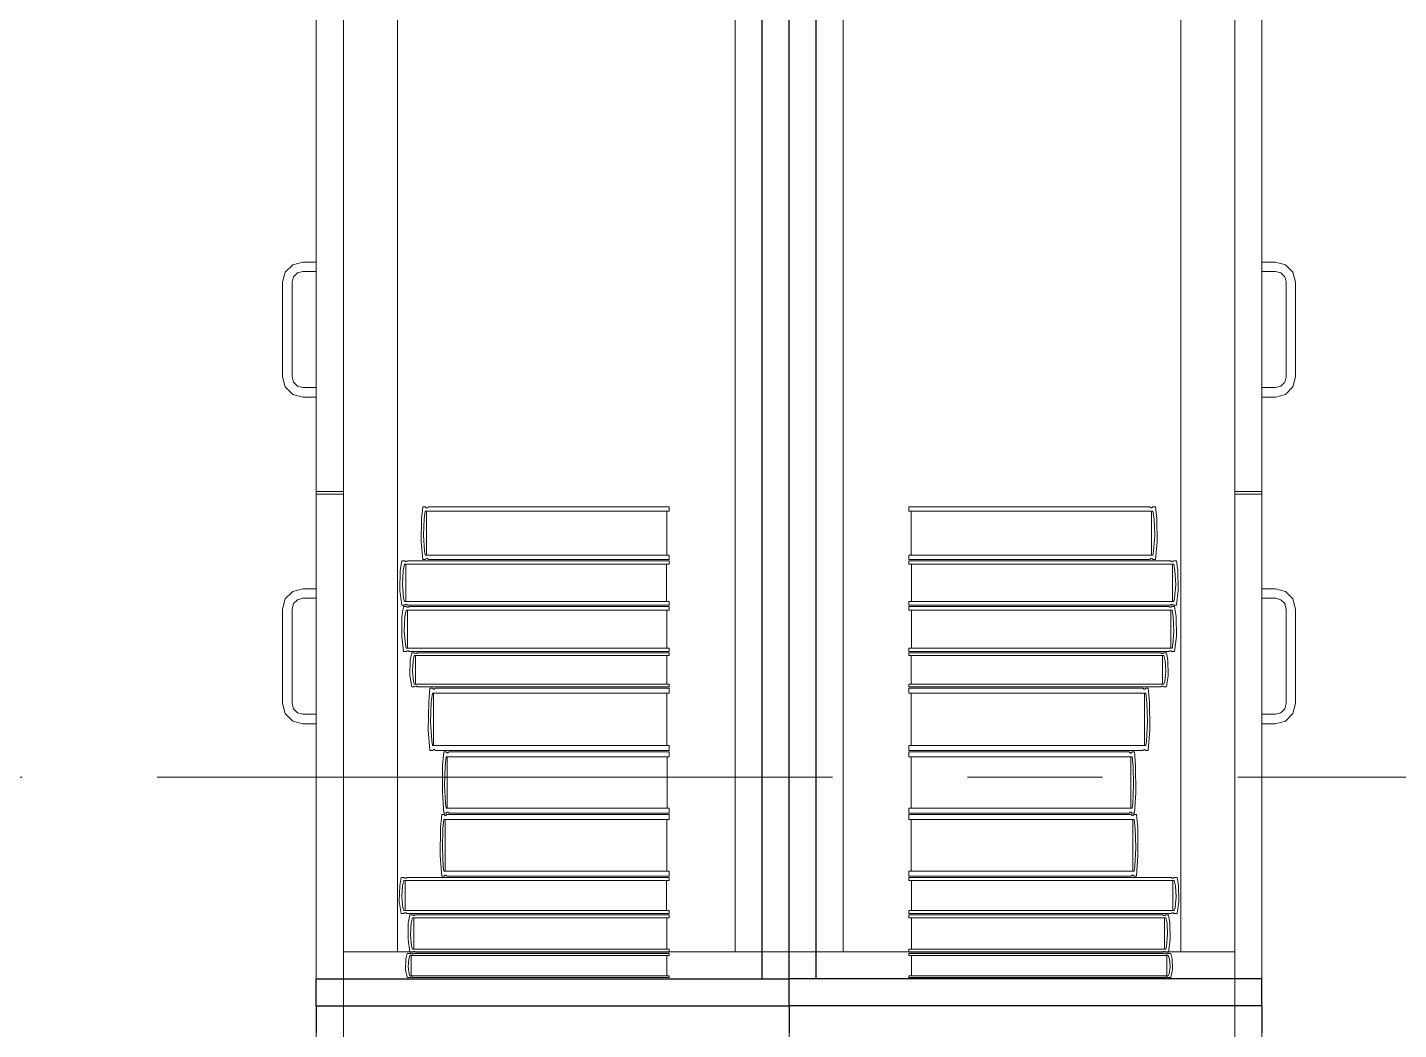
# Model space of a CAD drawing. Header units: inches. Extents: x -38 to 5698, y -33 to 92.
# Drawn here: x 299.142 to 300.158, y 9.815 to 10.557 of the extents above; entities that cross this region are included whole.
import ezdxf

# ---------------------------------------------------------------- set-up
doc = ezdxf.new("R2010")
doc.units = ezdxf.units.IN
doc.header["$MEASUREMENT"] = 0
doc.set_wipeout_variables(frame=1)
doc.linetypes.add('Punto & Raya', pattern=[0.65, 0.5, -0.075, 0, -0.075])
doc.linetypes.add('Wipeout_Contour', pattern=[1, 0, -1])
doc.layers.add('Interior - Mobiliario', color=7, linetype='Continuous')
doc.layers.add('Marcador - Secciones', color=251, linetype='Continuous')

msp = doc.modelspace()

# ---------------------------------------------------------------- linework, layer by layer
at = {"layer": 'Interior - Mobiliario', "color": 175, "linetype": 'Continuous', "lineweight": 13}
for p, q in [((299.3763, 11.3123), (299.3763, 9.8523)), ((299.6863, 9.8523), (299.6863, 11.3123)), ((299.7263, 9.8523), (299.7263, 11.3123)), ((300.0363, 11.3123), (300.0363, 9.8523)), ((299.3763, 11.2923), (299.3763, 9.8723)), ((299.4163, 9.8723), (299.4163, 11.2923)), ((299.6663, 11.2923), (299.6663, 9.8723)), ((299.7463, 11.2923), (299.7463, 9.8723)), ((299.9963, 9.8723), (299.9963, 11.2923)), ((300.0363, 11.2923), (300.0363, 9.8723)), ((299.3563, 10.5723), (299.3563, 10.2133)), ((299.3763, 10.5723), (299.3763, 10.2133)), ((300.0363, 10.5723), (300.0363, 10.2133)), ((300.0563, 10.5723), (300.0563, 10.2133)), ((299.3313, 10.3683), (299.3333, 10.3758)), ((299.3333, 10.3758), (299.3388, 10.3813)), ((299.3388, 10.3813), (299.3463, 10.3833)), ((299.3423, 10.3752), (299.3394, 10.3723)), ((299.3463, 10.3763), (299.3423, 10.3752)), ((299.3463, 10.3833), (299.3563, 10.3833)), ((299.3563, 10.3763), (299.3463, 10.3763)), ((299.3563, 10.3833), (299.3563, 10.3763)), ((300.0663, 10.3833), (300.0563, 10.3833)), ((300.0563, 10.3833), (300.0563, 10.3763)), ((300.0563, 10.3763), (300.0663, 10.3763)), ((300.0738, 10.3813), (300.0663, 10.3833)), ((300.0663, 10.3763), (300.0703, 10.3752)), ((300.0703, 10.3752), (300.0732, 10.3723)), ((300.0793, 10.3758), (300.0738, 10.3813)), ((300.0813, 10.3683), (300.0793, 10.3758)), ((299.3313, 10.2983), (299.3313, 10.3683)), ((299.3394, 10.3723), (299.3383, 10.3683)), ((299.3383, 10.3683), (299.3383, 10.2983)), ((300.0732, 10.3723), (300.0743, 10.3683)), ((300.0743, 10.3683), (300.0743, 10.2983)), ((300.0813, 10.2983), (300.0813, 10.3683)), ((299.3333, 10.2908), (299.3313, 10.2983)), ((299.3383, 10.2983), (299.3394, 10.2943)), ((299.3394, 10.2943), (299.3423, 10.2913)), ((300.0732, 10.2943), (300.0703, 10.2913)), ((300.0743, 10.2983), (300.0732, 10.2943)), ((300.0793, 10.2908), (300.0813, 10.2983)), ((299.3388, 10.2853), (299.3333, 10.2908)), ((299.3463, 10.2833), (299.3388, 10.2853)), ((299.3423, 10.2913), (299.3463, 10.2903)), ((299.3463, 10.2903), (299.3563, 10.2903)), ((299.3563, 10.2833), (299.3463, 10.2833)), ((299.3563, 10.2903), (299.3563, 10.2833)), ((300.0663, 10.2903), (300.0563, 10.2903)), ((300.0563, 10.2903), (300.0563, 10.2833)), ((300.0563, 10.2833), (300.0663, 10.2833)), ((300.0703, 10.2913), (300.0663, 10.2903)), ((300.0663, 10.2833), (300.0738, 10.2853)), ((300.0738, 10.2853), (300.0793, 10.2908)), ((299.3563, 10.2133), (299.3763, 10.2133)), ((300.0563, 10.2133), (300.0363, 10.2133)), ((299.3563, 10.2113), (299.3763, 10.2113)), ((299.4351, 10.2019), (299.4341, 10.1934)), ((299.4371, 10.2019), (299.4351, 10.2019)), ((299.4372, 10.2017), (299.4371, 10.2019)), ((299.4391, 10.2019), (299.439, 10.2017)), ((299.6176, 10.2019), (299.4391, 10.2019)), ((299.6176, 10.1988), (299.6176, 10.2019)), ((299.7949, 10.1988), (299.7949, 10.2019)), ((299.7949, 10.2019), (299.9735, 10.2019)), ((299.9735, 10.2019), (299.9736, 10.2017)), ((299.9754, 10.2017), (299.9755, 10.2019)), ((299.9755, 10.2019), (299.9775, 10.2019)), ((299.9775, 10.2019), (299.9785, 10.1934)), ((300.0563, 10.2113), (300.0363, 10.2113)), ((299.4341, 10.1934), (299.4339, 10.176)), ((299.4356, 10.181), (299.4361, 10.193)), ((299.4361, 10.193), (299.4369, 10.1988)), ((299.4369, 10.1988), (299.6176, 10.1988)), ((299.4374, 10.2015), (299.4372, 10.2017)), ((299.4377, 10.2013), (299.4374, 10.2015)), ((299.4379, 10.2013), (299.4377, 10.2013)), ((299.4378, 10.1988), (299.4378, 10.1661)), ((299.4382, 10.2012), (299.4379, 10.2013)), ((299.4385, 10.2013), (299.4382, 10.2012)), ((299.4387, 10.2015), (299.4385, 10.2013)), ((299.439, 10.2017), (299.4387, 10.2015)), ((299.6158, 10.1661), (299.6158, 10.1988)), ((299.9756, 10.1988), (299.7949, 10.1988)), ((299.7968, 10.1661), (299.7968, 10.1988)), ((299.9736, 10.2017), (299.9739, 10.2015)), ((299.9739, 10.2015), (299.9741, 10.2013)), ((299.9741, 10.2013), (299.9744, 10.2012)), ((299.9744, 10.2012), (299.9746, 10.2013)), ((299.9746, 10.2013), (299.9749, 10.2013)), ((299.9747, 10.1988), (299.9747, 10.1661)), ((299.9749, 10.2013), (299.9752, 10.2015)), ((299.9752, 10.2015), (299.9754, 10.2017)), ((299.9765, 10.193), (299.9756, 10.1988)), ((299.977, 10.181), (299.9765, 10.193)), ((299.9785, 10.1934), (299.9787, 10.176)), ((299.4339, 10.176), (299.4351, 10.163)), ((299.4364, 10.1691), (299.4356, 10.181)), ((299.9762, 10.1691), (299.977, 10.181)), ((299.9787, 10.176), (299.9775, 10.163)), ((299.4195, 10.162), (299.4184, 10.1548)), ((299.4217, 10.162), (299.4195, 10.162)), ((299.4218, 10.1619), (299.4217, 10.162)), ((299.422, 10.1617), (299.4218, 10.1619)), ((299.4223, 10.1616), (299.422, 10.1617)), ((299.4226, 10.1615), (299.4223, 10.1616)), ((299.4229, 10.1615), (299.4226, 10.1615)), ((299.4232, 10.1615), (299.4229, 10.1615)), ((299.4234, 10.1617), (299.4232, 10.1615)), ((299.4237, 10.1618), (299.4234, 10.1617)), ((299.4239, 10.162), (299.4237, 10.1618)), ((299.6176, 10.162), (299.4239, 10.162)), ((299.4351, 10.163), (299.4371, 10.163)), ((299.4369, 10.1661), (299.4364, 10.1691)), ((299.6176, 10.1661), (299.4369, 10.1661)), ((299.4371, 10.163), (299.4372, 10.1632)), ((299.4372, 10.1632), (299.4375, 10.1635)), ((299.4375, 10.1635), (299.4377, 10.1636)), ((299.4377, 10.1636), (299.438, 10.1637)), ((299.438, 10.1637), (299.4383, 10.1637)), ((299.4383, 10.1637), (299.4385, 10.1636)), ((299.4385, 10.1636), (299.4388, 10.1634)), ((299.4388, 10.1634), (299.439, 10.1632)), ((299.439, 10.1632), (299.4391, 10.163)), ((299.4391, 10.163), (299.6176, 10.163)), ((299.6176, 10.163), (299.6176, 10.1661)), ((299.6176, 10.1594), (299.6176, 10.162)), ((299.7949, 10.163), (299.7949, 10.1661)), ((299.7949, 10.1661), (299.9756, 10.1661)), ((299.9735, 10.163), (299.7949, 10.163)), ((299.7949, 10.1594), (299.7949, 10.162)), ((299.7949, 10.162), (299.9887, 10.162)), ((299.9736, 10.1632), (299.9735, 10.163)), ((299.9738, 10.1634), (299.9736, 10.1632)), ((299.974, 10.1636), (299.9738, 10.1634)), ((299.9743, 10.1637), (299.974, 10.1636)), ((299.9746, 10.1637), (299.9743, 10.1637)), ((299.9748, 10.1636), (299.9746, 10.1637)), ((299.9751, 10.1635), (299.9748, 10.1636)), ((299.9753, 10.1632), (299.9751, 10.1635)), ((299.9755, 10.163), (299.9753, 10.1632)), ((299.9775, 10.163), (299.9755, 10.163)), ((299.9756, 10.1661), (299.9762, 10.1691)), ((299.9887, 10.162), (299.9889, 10.1618)), ((299.9889, 10.1618), (299.9891, 10.1617)), ((299.9891, 10.1617), (299.9894, 10.1615)), ((299.9894, 10.1615), (299.9897, 10.1615)), ((299.9897, 10.1615), (299.99, 10.1615)), ((299.99, 10.1615), (299.9903, 10.1616)), ((299.9903, 10.1616), (299.9905, 10.1617)), ((299.9905, 10.1617), (299.9908, 10.1619)), ((299.9908, 10.1619), (299.9909, 10.162)), ((299.9909, 10.162), (299.9931, 10.162)), ((299.9931, 10.162), (299.9941, 10.1548)), ((299.4184, 10.1548), (299.4182, 10.1401)), ((299.4201, 10.1444), (299.4206, 10.1545)), ((299.4206, 10.1545), (299.4215, 10.1594)), ((299.4215, 10.1594), (299.6176, 10.1594)), ((299.4225, 10.1594), (299.4225, 10.1318)), ((299.6156, 10.1318), (299.6156, 10.1594)), ((299.9911, 10.1594), (299.7949, 10.1594)), ((299.7969, 10.1318), (299.7969, 10.1594)), ((299.9901, 10.1594), (299.9901, 10.1318)), ((299.992, 10.1545), (299.9911, 10.1594)), ((299.9925, 10.1444), (299.992, 10.1545)), ((299.9941, 10.1548), (299.9944, 10.1401)), ((299.3463, 10.1413), (299.3388, 10.1393)), ((299.3563, 10.1413), (299.3463, 10.1413)), ((299.3563, 10.1343), (299.3563, 10.1413)), ((299.4209, 10.1343), (299.4201, 10.1444)), ((299.9917, 10.1343), (299.9925, 10.1444)), ((300.0563, 10.1413), (300.0663, 10.1413)), ((300.0563, 10.1343), (300.0563, 10.1413)), ((300.0663, 10.1413), (300.0738, 10.1393)), ((299.3333, 10.1338), (299.3313, 10.1263)), ((299.3388, 10.1393), (299.3333, 10.1338)), ((299.3394, 10.1303), (299.3423, 10.1332)), ((299.3423, 10.1332), (299.3463, 10.1343)), ((299.3463, 10.1343), (299.3563, 10.1343)), ((299.4182, 10.1401), (299.4195, 10.1292)), ((299.4215, 10.1318), (299.4209, 10.1343)), ((299.6176, 10.1318), (299.4215, 10.1318)), ((299.6176, 10.1292), (299.6176, 10.1318)), ((299.7949, 10.1292), (299.7949, 10.1318)), ((299.7949, 10.1318), (299.9911, 10.1318)), ((299.9911, 10.1318), (299.9917, 10.1343)), ((299.9944, 10.1401), (299.9931, 10.1292)), ((300.0663, 10.1343), (300.0563, 10.1343)), ((300.0703, 10.1332), (300.0663, 10.1343)), ((300.0732, 10.1303), (300.0703, 10.1332)), ((300.0738, 10.1393), (300.0793, 10.1338)), ((300.0793, 10.1338), (300.0813, 10.1263)), ((299.3313, 10.1263), (299.3313, 10.0563)), ((299.3383, 10.1263), (299.3394, 10.1303)), ((299.3383, 10.0563), (299.3383, 10.1263)), ((299.4195, 10.1292), (299.4217, 10.1292)), ((299.4197, 10.1208), (299.4195, 10.1059)), ((299.4208, 10.1282), (299.4197, 10.1208)), ((299.423, 10.1282), (299.4208, 10.1282)), ((299.4217, 10.1292), (299.4218, 10.1293)), ((299.4218, 10.1293), (299.4221, 10.1295)), ((299.4219, 10.1205), (299.4228, 10.1255)), ((299.4221, 10.1295), (299.4224, 10.1296)), ((299.4224, 10.1296), (299.4227, 10.1297)), ((299.4227, 10.1297), (299.4229, 10.1297)), ((299.4228, 10.1255), (299.6176, 10.1255)), ((299.4229, 10.1297), (299.4232, 10.1296)), ((299.4231, 10.128), (299.423, 10.1282)), ((299.4233, 10.1278), (299.4231, 10.128)), ((299.4232, 10.1296), (299.4235, 10.1295)), ((299.4236, 10.1277), (299.4233, 10.1278)), ((299.4235, 10.1295), (299.4238, 10.1293)), ((299.4239, 10.1276), (299.4236, 10.1277)), ((299.4238, 10.1293), (299.4239, 10.1292)), ((299.4238, 10.1255), (299.4238, 10.0974)), ((299.4239, 10.1292), (299.6176, 10.1292)), ((299.4242, 10.1276), (299.4239, 10.1276)), ((299.4245, 10.1277), (299.4242, 10.1276)), ((299.4247, 10.1278), (299.4245, 10.1277)), ((299.425, 10.128), (299.4247, 10.1278)), ((299.4251, 10.1282), (299.425, 10.128)), ((299.6176, 10.1282), (299.4251, 10.1282)), ((299.6157, 10.0974), (299.6157, 10.1255)), ((299.6176, 10.1255), (299.6176, 10.1282)), ((299.9887, 10.1292), (299.7949, 10.1292)), ((299.7949, 10.1255), (299.7949, 10.1282)), ((299.7949, 10.1282), (299.9874, 10.1282)), ((299.9898, 10.1255), (299.7949, 10.1255)), ((299.7969, 10.0974), (299.7969, 10.1255)), ((299.9874, 10.1282), (299.9876, 10.128)), ((299.9876, 10.128), (299.9878, 10.1278)), ((299.9878, 10.1278), (299.9881, 10.1277)), ((299.9881, 10.1277), (299.9884, 10.1276)), ((299.9884, 10.1276), (299.9887, 10.1276)), ((299.9888, 10.1293), (299.9887, 10.1292)), ((299.9887, 10.1276), (299.989, 10.1277)), ((299.9891, 10.1295), (299.9888, 10.1293)), ((299.9888, 10.1255), (299.9888, 10.0974)), ((299.989, 10.1277), (299.9892, 10.1278)), ((299.9893, 10.1296), (299.9891, 10.1295)), ((299.9892, 10.1278), (299.9895, 10.128)), ((299.9896, 10.1297), (299.9893, 10.1296)), ((299.9895, 10.128), (299.9896, 10.1282)), ((299.9899, 10.1297), (299.9896, 10.1297)), ((299.9896, 10.1282), (299.9917, 10.1282)), ((299.9907, 10.1205), (299.9898, 10.1255)), ((299.9902, 10.1296), (299.9899, 10.1297)), ((299.9905, 10.1295), (299.9902, 10.1296)), ((299.9907, 10.1293), (299.9905, 10.1295)), ((299.9909, 10.1292), (299.9907, 10.1293)), ((299.9931, 10.1292), (299.9909, 10.1292)), ((299.9917, 10.1282), (299.9928, 10.1208)), ((299.9928, 10.1208), (299.9931, 10.1059)), ((300.0743, 10.1263), (300.0732, 10.1303)), ((300.0743, 10.0563), (300.0743, 10.1263)), ((300.0813, 10.1263), (300.0813, 10.0563)), ((299.4214, 10.1102), (299.4219, 10.1205)), ((299.9912, 10.1102), (299.9907, 10.1205)), ((299.4195, 10.1059), (299.4208, 10.0948)), ((299.4222, 10.1), (299.4214, 10.1102)), ((299.9904, 10.1), (299.9912, 10.1102)), ((299.9931, 10.1059), (299.9917, 10.0948)), ((299.4208, 10.0948), (299.423, 10.0948)), ((299.4228, 10.0974), (299.4222, 10.1)), ((299.6176, 10.0974), (299.4228, 10.0974)), ((299.423, 10.0948), (299.4231, 10.0949)), ((299.4231, 10.0949), (299.4234, 10.0951)), ((299.4234, 10.0951), (299.4237, 10.0953)), ((299.4237, 10.0953), (299.4239, 10.0953)), ((299.4239, 10.0953), (299.4242, 10.0953)), ((299.4242, 10.0953), (299.4245, 10.0952)), ((299.4245, 10.0952), (299.4248, 10.0951)), ((299.4248, 10.0951), (299.425, 10.0949)), ((299.425, 10.0949), (299.4251, 10.0948)), ((299.4251, 10.0948), (299.6176, 10.0948)), ((299.4269, 10.0938), (299.4258, 10.0883)), ((299.4289, 10.0938), (299.4269, 10.0938)), ((299.4279, 10.088), (299.4288, 10.0918)), ((299.4288, 10.0918), (299.6176, 10.0918)), ((299.429, 10.0937), (299.4289, 10.0938)), ((299.4293, 10.0935), (299.429, 10.0937)), ((299.4296, 10.0934), (299.4293, 10.0935)), ((299.4298, 10.0933), (299.4296, 10.0934)), ((299.4297, 10.0918), (299.4297, 10.0707)), ((299.4301, 10.0933), (299.4298, 10.0933)), ((299.4304, 10.0934), (299.4301, 10.0933)), ((299.4307, 10.0935), (299.4304, 10.0934)), ((299.4309, 10.0936), (299.4307, 10.0935)), ((299.4311, 10.0938), (299.4309, 10.0936)), ((299.6176, 10.0938), (299.4311, 10.0938)), ((299.6157, 10.0707), (299.6157, 10.0918)), ((299.6176, 10.0948), (299.6176, 10.0974)), ((299.6176, 10.0918), (299.6176, 10.0938)), ((299.7949, 10.0948), (299.7949, 10.0974)), ((299.7949, 10.0974), (299.9898, 10.0974)), ((299.9874, 10.0948), (299.7949, 10.0948)), ((299.7949, 10.0918), (299.7949, 10.0938)), ((299.7949, 10.0938), (299.9815, 10.0938)), ((299.9838, 10.0918), (299.7949, 10.0918)), ((299.7968, 10.0707), (299.7968, 10.0918)), ((299.9815, 10.0938), (299.9817, 10.0936)), ((299.9817, 10.0936), (299.9819, 10.0935)), ((299.9819, 10.0935), (299.9822, 10.0934)), ((299.9822, 10.0934), (299.9825, 10.0933)), ((299.9825, 10.0933), (299.9827, 10.0933)), ((299.9827, 10.0933), (299.983, 10.0934)), ((299.9828, 10.0918), (299.9828, 10.0707)), ((299.983, 10.0934), (299.9833, 10.0935)), ((299.9833, 10.0935), (299.9835, 10.0937)), ((299.9835, 10.0937), (299.9836, 10.0938)), ((299.9836, 10.0938), (299.9857, 10.0938)), ((299.9847, 10.088), (299.9838, 10.0918)), ((299.9857, 10.0938), (299.9867, 10.0883)), ((299.9875, 10.0949), (299.9874, 10.0948)), ((299.9878, 10.0951), (299.9875, 10.0949)), ((299.9881, 10.0952), (299.9878, 10.0951)), ((299.9883, 10.0953), (299.9881, 10.0952)), ((299.9886, 10.0953), (299.9883, 10.0953)), ((299.9889, 10.0953), (299.9886, 10.0953)), ((299.9892, 10.0951), (299.9889, 10.0953)), ((299.9894, 10.0949), (299.9892, 10.0951)), ((299.9896, 10.0948), (299.9894, 10.0949)), ((299.9917, 10.0948), (299.9896, 10.0948)), ((299.9898, 10.0974), (299.9904, 10.1)), ((299.4258, 10.0883), (299.4256, 10.0771)), ((299.4274, 10.0803), (299.4279, 10.088)), ((299.4282, 10.0726), (299.4274, 10.0803)), ((299.9844, 10.0726), (299.9852, 10.0803)), ((299.9852, 10.0803), (299.9847, 10.088)), ((299.9867, 10.0883), (299.987, 10.0771)), ((299.4256, 10.0771), (299.4269, 10.0687)), ((299.4288, 10.0707), (299.4282, 10.0726)), ((299.6176, 10.0707), (299.4288, 10.0707)), ((299.6176, 10.0687), (299.6176, 10.0707)), ((299.7949, 10.0687), (299.7949, 10.0707)), ((299.7949, 10.0707), (299.9838, 10.0707)), ((299.9838, 10.0707), (299.9844, 10.0726)), ((299.987, 10.0771), (299.9857, 10.0687)), ((299.4269, 10.0687), (299.4289, 10.0687)), ((299.4289, 10.0687), (299.4291, 10.0688)), ((299.4291, 10.0688), (299.4293, 10.069)), ((299.4293, 10.069), (299.4296, 10.0691)), ((299.4296, 10.0691), (299.4299, 10.0691)), ((299.4299, 10.0691), (299.4302, 10.0691)), ((299.4302, 10.0691), (299.4304, 10.0691)), ((299.4304, 10.0691), (299.4307, 10.0689)), ((299.4307, 10.0689), (299.4309, 10.0688)), ((299.4309, 10.0688), (299.4311, 10.0687)), ((299.4311, 10.0687), (299.6176, 10.0687)), ((299.4404, 10.0677), (299.4395, 10.0575)), ((299.4424, 10.0677), (299.4404, 10.0677)), ((299.4414, 10.0571), (299.4422, 10.064)), ((299.4422, 10.064), (299.6176, 10.064)), ((299.4425, 10.0675), (299.4424, 10.0677)), ((299.4427, 10.0672), (299.4425, 10.0675)), ((299.4429, 10.067), (299.4427, 10.0672)), ((299.4432, 10.0669), (299.4429, 10.067)), ((299.4431, 10.064), (299.4431, 10.0251)), ((299.4434, 10.0669), (299.4432, 10.0669)), ((299.4437, 10.067), (299.4434, 10.0669)), ((299.4439, 10.0672), (299.4437, 10.067)), ((299.4442, 10.0674), (299.4439, 10.0672)), ((299.4443, 10.0677), (299.4442, 10.0674)), ((299.6176, 10.0677), (299.4443, 10.0677)), ((299.6159, 10.0251), (299.6159, 10.064)), ((299.6176, 10.064), (299.6176, 10.0677)), ((299.9815, 10.0687), (299.7949, 10.0687)), ((299.7949, 10.064), (299.7949, 10.0677)), ((299.7949, 10.0677), (299.9682, 10.0677)), ((299.9704, 10.064), (299.7949, 10.064)), ((299.7967, 10.0251), (299.7967, 10.064)), ((299.9682, 10.0677), (299.9684, 10.0674)), ((299.9684, 10.0674), (299.9686, 10.0672)), ((299.9686, 10.0672), (299.9689, 10.067)), ((299.9689, 10.067), (299.9691, 10.0669)), ((299.9691, 10.0669), (299.9694, 10.0669)), ((299.9694, 10.0669), (299.9696, 10.067)), ((299.9695, 10.064), (299.9695, 10.0251)), ((299.9696, 10.067), (299.9699, 10.0672)), ((299.9699, 10.0672), (299.9701, 10.0675)), ((299.9701, 10.0675), (299.9702, 10.0677)), ((299.9702, 10.0677), (299.9721, 10.0677)), ((299.9712, 10.0571), (299.9704, 10.064)), ((299.9721, 10.0677), (299.9731, 10.0575)), ((299.9816, 10.0688), (299.9815, 10.0687)), ((299.9819, 10.0689), (299.9816, 10.0688)), ((299.9821, 10.0691), (299.9819, 10.0689)), ((299.9824, 10.0691), (299.9821, 10.0691)), ((299.9827, 10.0691), (299.9824, 10.0691)), ((299.983, 10.0691), (299.9827, 10.0691)), ((299.9832, 10.069), (299.983, 10.0691)), ((299.9835, 10.0688), (299.9832, 10.069)), ((299.9836, 10.0687), (299.9835, 10.0688)), ((299.9857, 10.0687), (299.9836, 10.0687)), ((299.3313, 10.0563), (299.3333, 10.0488)), ((299.3394, 10.0523), (299.3383, 10.0563)), ((299.3423, 10.0493), (299.3394, 10.0523)), ((299.4395, 10.0575), (299.4392, 10.0368)), ((299.4409, 10.0428), (299.4414, 10.0571)), ((299.9716, 10.0428), (299.9712, 10.0571)), ((299.9731, 10.0575), (299.9733, 10.0368)), ((300.0703, 10.0493), (300.0732, 10.0523)), ((300.0732, 10.0523), (300.0743, 10.0563)), ((300.0813, 10.0563), (300.0793, 10.0488)), ((299.3333, 10.0488), (299.3388, 10.0433)), ((299.3388, 10.0433), (299.3463, 10.0413)), ((299.3463, 10.0483), (299.3423, 10.0493)), ((299.3563, 10.0483), (299.3463, 10.0483)), ((299.3463, 10.0413), (299.3563, 10.0413)), ((299.3563, 10.0413), (299.3563, 10.0483)), ((299.4417, 10.0286), (299.4409, 10.0428)), ((299.9709, 10.0286), (299.9716, 10.0428)), ((300.0563, 10.0483), (300.0663, 10.0483)), ((300.0563, 10.0413), (300.0563, 10.0483)), ((300.0663, 10.0413), (300.0563, 10.0413)), ((300.0663, 10.0483), (300.0703, 10.0493)), ((300.0738, 10.0433), (300.0663, 10.0413)), ((300.0793, 10.0488), (300.0738, 10.0433)), ((299.4392, 10.0368), (299.4404, 10.0214)), ((299.9733, 10.0368), (299.9721, 10.0214)), ((299.4404, 10.0214), (299.4424, 10.0214)), ((299.4422, 10.0251), (299.4417, 10.0286)), ((299.6176, 10.0251), (299.4422, 10.0251)), ((299.4424, 10.0214), (299.4425, 10.0216)), ((299.4425, 10.0216), (299.4427, 10.0219)), ((299.4427, 10.0219), (299.443, 10.0221)), ((299.443, 10.0221), (299.4432, 10.0222)), ((299.4432, 10.0222), (299.4435, 10.0222)), ((299.4435, 10.0222), (299.4438, 10.022)), ((299.4438, 10.022), (299.444, 10.0219)), ((299.444, 10.0219), (299.4442, 10.0216)), ((299.4442, 10.0216), (299.4443, 10.0214)), ((299.4443, 10.0214), (299.6176, 10.0214)), ((299.4507, 10.0204), (299.4498, 10.0105)), ((299.4525, 10.0204), (299.4507, 10.0204)), ((299.4526, 10.0202), (299.4525, 10.0204)), ((299.4528, 10.0199), (299.4526, 10.0202)), ((299.4531, 10.0197), (299.4528, 10.0199)), ((299.4533, 10.0196), (299.4531, 10.0197)), ((299.4535, 10.0196), (299.4533, 10.0196)), ((299.4538, 10.0197), (299.4535, 10.0196)), ((299.454, 10.0199), (299.4538, 10.0197)), ((299.4542, 10.0201), (299.454, 10.0199)), ((299.4544, 10.0204), (299.4542, 10.0201)), ((299.6176, 10.0204), (299.4544, 10.0204)), ((299.6176, 10.0214), (299.6176, 10.0251)), ((299.6176, 10.0168), (299.6176, 10.0204)), ((299.7949, 10.0214), (299.7949, 10.0251)), ((299.7949, 10.0251), (299.9704, 10.0251)), ((299.9682, 10.0214), (299.7949, 10.0214)), ((299.7949, 10.0168), (299.7949, 10.0204)), ((299.7949, 10.0204), (299.9582, 10.0204)), ((299.9582, 10.0204), (299.9583, 10.0201)), ((299.9583, 10.0201), (299.9586, 10.0199)), ((299.9586, 10.0199), (299.9588, 10.0197)), ((299.9588, 10.0197), (299.959, 10.0196)), ((299.959, 10.0196), (299.9593, 10.0196)), ((299.9593, 10.0196), (299.9595, 10.0197)), ((299.9595, 10.0197), (299.9597, 10.0199)), ((299.9597, 10.0199), (299.96, 10.0202)), ((299.96, 10.0202), (299.96, 10.0204)), ((299.96, 10.0204), (299.9619, 10.0204)), ((299.9619, 10.0204), (299.9628, 10.0105)), ((299.9683, 10.0216), (299.9682, 10.0214)), ((299.9686, 10.0219), (299.9683, 10.0216)), ((299.9688, 10.022), (299.9686, 10.0219)), ((299.9691, 10.0222), (299.9688, 10.022)), ((299.9693, 10.0222), (299.9691, 10.0222)), ((299.9696, 10.0221), (299.9693, 10.0222)), ((299.9698, 10.0219), (299.9696, 10.0221)), ((299.9701, 10.0216), (299.9698, 10.0219)), ((299.9702, 10.0214), (299.9701, 10.0216)), ((299.9721, 10.0214), (299.9702, 10.0214)), ((299.9704, 10.0251), (299.9709, 10.0286)), ((299.4498, 10.0105), (299.4496, 9.9902)), ((299.4512, 9.996), (299.4516, 10.01)), ((299.4516, 10.01), (299.4524, 10.0168)), ((299.4524, 10.0168), (299.6176, 10.0168)), ((299.4532, 10.0168), (299.4532, 9.9787)), ((299.616, 9.9787), (299.616, 10.0168)), ((299.9602, 10.0168), (299.7949, 10.0168)), ((299.7966, 9.9787), (299.7966, 10.0168)), ((299.9594, 10.0168), (299.9594, 9.9787)), ((299.961, 10.01), (299.9602, 10.0168)), ((299.9614, 9.996), (299.961, 10.01)), ((299.9628, 10.0105), (299.963, 9.9902)), ((299.4496, 9.9902), (299.4507, 9.9751)), ((299.4519, 9.9822), (299.4512, 9.996)), ((299.9607, 9.9822), (299.9614, 9.996)), ((299.963, 9.9902), (299.9619, 9.9751)), ((299.4524, 9.9787), (299.4519, 9.9822)), ((299.6176, 9.9787), (299.4524, 9.9787)), ((299.6176, 9.9751), (299.6176, 9.9787)), ((299.7949, 9.9751), (299.7949, 9.9787)), ((299.7949, 9.9787), (299.9602, 9.9787)), ((299.9602, 9.9787), (299.9607, 9.9822)), ((299.4491, 9.9741), (299.4482, 9.9641)), ((299.451, 9.9741), (299.4491, 9.9741)), ((299.45, 9.9636), (299.4508, 9.9704)), ((299.4507, 9.9751), (299.4525, 9.9751)), ((299.4508, 9.9704), (299.6176, 9.9704)), ((299.4511, 9.9739), (299.451, 9.9741)), ((299.4513, 9.9736), (299.4511, 9.9739)), ((299.4515, 9.9735), (299.4513, 9.9736)), ((299.4518, 9.9734), (299.4515, 9.9735)), ((299.4517, 9.9704), (299.4517, 9.932)), ((299.452, 9.9733), (299.4518, 9.9734)), ((299.4522, 9.9734), (299.452, 9.9733)), ((299.4525, 9.9736), (299.4522, 9.9734)), ((299.4525, 9.9751), (299.4527, 9.9753)), ((299.4527, 9.9739), (299.4525, 9.9736)), ((299.4527, 9.9753), (299.4529, 9.9756)), ((299.4528, 9.9741), (299.4527, 9.9739)), ((299.6176, 9.9741), (299.4528, 9.9741)), ((299.4529, 9.9756), (299.4531, 9.9758)), ((299.4531, 9.9758), (299.4533, 9.9759)), ((299.4533, 9.9759), (299.4536, 9.9759)), ((299.4536, 9.9759), (299.4538, 9.9757)), ((299.4538, 9.9757), (299.4541, 9.9756)), ((299.4541, 9.9756), (299.4543, 9.9753)), ((299.4543, 9.9753), (299.4544, 9.9751)), ((299.4544, 9.9751), (299.6176, 9.9751)), ((299.6159, 9.932), (299.6159, 9.9704)), ((299.6176, 9.9704), (299.6176, 9.9741)), ((299.9582, 9.9751), (299.7949, 9.9751)), ((299.7949, 9.9704), (299.7949, 9.9741)), ((299.7949, 9.9741), (299.9597, 9.9741)), ((299.9617, 9.9704), (299.7949, 9.9704)), ((299.7966, 9.932), (299.7966, 9.9704)), ((299.9583, 9.9753), (299.9582, 9.9751)), ((299.9585, 9.9756), (299.9583, 9.9753)), ((299.9587, 9.9757), (299.9585, 9.9756)), ((299.959, 9.9759), (299.9587, 9.9757)), ((299.9592, 9.9759), (299.959, 9.9759)), ((299.9595, 9.9758), (299.9592, 9.9759)), ((299.9597, 9.9756), (299.9595, 9.9758)), ((299.9599, 9.9753), (299.9597, 9.9756)), ((299.9597, 9.9741), (299.9599, 9.9739)), ((299.96, 9.9751), (299.9599, 9.9753)), ((299.9599, 9.9739), (299.9601, 9.9736)), ((299.9619, 9.9751), (299.96, 9.9751)), ((299.9601, 9.9736), (299.9603, 9.9734)), ((299.9603, 9.9734), (299.9606, 9.9733)), ((299.9606, 9.9733), (299.9608, 9.9734)), ((299.9608, 9.9734), (299.9611, 9.9735)), ((299.9609, 9.9704), (299.9609, 9.932)), ((299.9611, 9.9735), (299.9613, 9.9736)), ((299.9613, 9.9736), (299.9615, 9.9739)), ((299.9615, 9.9739), (299.9616, 9.9741)), ((299.9616, 9.9741), (299.9634, 9.9741)), ((299.9625, 9.9636), (299.9617, 9.9704)), ((299.9634, 9.9741), (299.9644, 9.9641)), ((299.4482, 9.9641), (299.448, 9.9436)), ((299.4496, 9.9495), (299.45, 9.9636)), ((299.963, 9.9495), (299.9625, 9.9636)), ((299.9644, 9.9641), (299.9646, 9.9436)), ((299.4503, 9.9355), (299.4496, 9.9495)), ((299.9622, 9.9355), (299.963, 9.9495)), ((299.448, 9.9436), (299.4491, 9.9284)), ((299.9646, 9.9436), (299.9634, 9.9284)), ((299.4491, 9.9284), (299.451, 9.9284)), ((299.4508, 9.932), (299.4503, 9.9355)), ((299.6176, 9.932), (299.4508, 9.932)), ((299.451, 9.9284), (299.4511, 9.9286)), ((299.4511, 9.9286), (299.4513, 9.9289)), ((299.4513, 9.9289), (299.4516, 9.9291)), ((299.4516, 9.9291), (299.4518, 9.9291)), ((299.4518, 9.9291), (299.4521, 9.9291)), ((299.4521, 9.9291), (299.4523, 9.929)), ((299.4523, 9.929), (299.4525, 9.9288)), ((299.4525, 9.9288), (299.4527, 9.9286)), ((299.4527, 9.9286), (299.4528, 9.9284)), ((299.4528, 9.9284), (299.6176, 9.9284)), ((299.6176, 9.9284), (299.6176, 9.932)), ((299.7949, 9.9284), (299.7949, 9.932)), ((299.7949, 9.932), (299.9617, 9.932)), ((299.9597, 9.9284), (299.7949, 9.9284)), ((299.9598, 9.9286), (299.9597, 9.9284)), ((299.96, 9.9288), (299.9598, 9.9286)), ((299.9603, 9.929), (299.96, 9.9288)), ((299.9605, 9.9291), (299.9603, 9.929)), ((299.9608, 9.9291), (299.9605, 9.9291)), ((299.961, 9.9291), (299.9608, 9.9291)), ((299.9612, 9.9289), (299.961, 9.9291)), ((299.9615, 9.9286), (299.9612, 9.9289)), ((299.9616, 9.9284), (299.9615, 9.9286)), ((299.9634, 9.9284), (299.9616, 9.9284)), ((299.9617, 9.932), (299.9622, 9.9355)), ((299.418, 9.9216), (299.4177, 9.9097)), ((299.4191, 9.9274), (299.418, 9.9216)), ((299.4212, 9.9274), (299.4191, 9.9274)), ((299.4196, 9.9131), (299.4201, 9.9213)), ((299.4201, 9.9213), (299.421, 9.9253)), ((299.421, 9.9253), (299.6176, 9.9253)), ((299.4213, 9.9273), (299.4212, 9.9274)), ((299.4216, 9.9271), (299.4213, 9.9273)), ((299.4218, 9.927), (299.4216, 9.9271)), ((299.4221, 9.9269), (299.4218, 9.927)), ((299.422, 9.9253), (299.422, 9.9029)), ((299.4224, 9.9269), (299.4221, 9.9269)), ((299.4227, 9.927), (299.4224, 9.9269)), ((299.423, 9.9271), (299.4227, 9.927)), ((299.4232, 9.9272), (299.423, 9.9271)), ((299.4234, 9.9274), (299.4232, 9.9272)), ((299.6176, 9.9274), (299.4234, 9.9274)), ((299.6156, 9.9029), (299.6156, 9.9253)), ((299.6176, 9.9253), (299.6176, 9.9274)), ((299.7949, 9.9253), (299.7949, 9.9274)), ((299.7949, 9.9274), (299.9892, 9.9274)), ((299.9915, 9.9253), (299.7949, 9.9253)), ((299.7969, 9.9029), (299.7969, 9.9253)), ((299.9892, 9.9274), (299.9893, 9.9272)), ((299.9893, 9.9272), (299.9896, 9.9271)), ((299.9896, 9.9271), (299.9899, 9.927)), ((299.9899, 9.927), (299.9901, 9.9269)), ((299.9901, 9.9269), (299.9904, 9.9269)), ((299.9904, 9.9269), (299.9907, 9.927)), ((299.9905, 9.9253), (299.9905, 9.9029)), ((299.9907, 9.927), (299.991, 9.9271)), ((299.991, 9.9271), (299.9912, 9.9273)), ((299.9912, 9.9273), (299.9914, 9.9274)), ((299.9914, 9.9274), (299.9935, 9.9274)), ((299.9924, 9.9213), (299.9915, 9.9253)), ((299.9929, 9.9131), (299.9924, 9.9213)), ((299.9935, 9.9274), (299.9946, 9.9216)), ((299.9946, 9.9216), (299.9948, 9.9097)), ((299.4177, 9.9097), (299.4191, 9.9008)), ((299.4204, 9.9049), (299.4196, 9.9131)), ((299.9921, 9.9049), (299.9929, 9.9131)), ((299.9948, 9.9097), (299.9935, 9.9008)), ((299.4191, 9.9008), (299.4212, 9.9008)), ((299.421, 9.9029), (299.4204, 9.9049)), ((299.6176, 9.9029), (299.421, 9.9029)), ((299.4212, 9.9008), (299.4214, 9.9009)), ((299.4214, 9.9009), (299.4216, 9.9011)), ((299.4216, 9.9011), (299.4219, 9.9012)), ((299.4219, 9.9012), (299.4222, 9.9013)), ((299.4222, 9.9013), (299.4225, 9.9012)), ((299.4225, 9.9012), (299.4228, 9.9012)), ((299.4228, 9.9012), (299.423, 9.9011)), ((299.423, 9.9011), (299.4233, 9.9009)), ((299.4233, 9.9009), (299.4234, 9.9008)), ((299.4234, 9.9008), (299.6176, 9.9008)), ((299.4255, 9.8998), (299.4244, 9.8937)), ((299.4276, 9.8998), (299.4255, 9.8998)), ((299.4265, 9.8935), (299.4274, 9.8976)), ((299.4274, 9.8976), (299.6176, 9.8976)), ((299.4277, 9.8997), (299.4276, 9.8998)), ((299.4279, 9.8995), (299.4277, 9.8997)), ((299.4282, 9.8994), (299.4279, 9.8995)), ((299.4285, 9.8994), (299.4282, 9.8994)), ((299.4284, 9.8976), (299.4284, 9.8744)), ((299.4287, 9.8993), (299.4285, 9.8994)), ((299.429, 9.8994), (299.4287, 9.8993)), ((299.4293, 9.8995), (299.429, 9.8994)), ((299.4295, 9.8997), (299.4293, 9.8995)), ((299.4297, 9.8998), (299.4295, 9.8997)), ((299.6176, 9.8998), (299.4297, 9.8998)), ((299.6157, 9.8744), (299.6157, 9.8976)), ((299.6176, 9.9008), (299.6176, 9.9029)), ((299.6176, 9.8976), (299.6176, 9.8998)), ((299.7949, 9.9008), (299.7949, 9.9029)), ((299.7949, 9.9029), (299.9915, 9.9029)), ((299.9892, 9.9008), (299.7949, 9.9008)), ((299.7949, 9.8976), (299.7949, 9.8998)), ((299.7949, 9.8998), (299.9829, 9.8998)), ((299.9852, 9.8976), (299.7949, 9.8976)), ((299.7969, 9.8744), (299.7969, 9.8976)), ((299.9829, 9.8998), (299.983, 9.8997)), ((299.983, 9.8997), (299.9833, 9.8995)), ((299.9833, 9.8995), (299.9836, 9.8994)), ((299.9836, 9.8994), (299.9838, 9.8993)), ((299.9838, 9.8993), (299.9841, 9.8994)), ((299.9841, 9.8994), (299.9844, 9.8994)), ((299.9842, 9.8976), (299.9842, 9.8744)), ((299.9844, 9.8994), (299.9847, 9.8995)), ((299.9847, 9.8995), (299.9849, 9.8997)), ((299.9849, 9.8997), (299.985, 9.8998)), ((299.985, 9.8998), (299.9871, 9.8998)), ((299.9861, 9.8935), (299.9852, 9.8976)), ((299.9871, 9.8998), (299.9881, 9.8937)), ((299.9893, 9.9009), (299.9892, 9.9008)), ((299.9895, 9.9011), (299.9893, 9.9009)), ((299.9898, 9.9012), (299.9895, 9.9011)), ((299.9901, 9.9012), (299.9898, 9.9012)), ((299.9904, 9.9013), (299.9901, 9.9012)), ((299.9907, 9.9012), (299.9904, 9.9013)), ((299.9909, 9.9011), (299.9907, 9.9012)), ((299.9912, 9.9009), (299.9909, 9.9011)), ((299.9914, 9.9008), (299.9912, 9.9009)), ((299.9935, 9.9008), (299.9914, 9.9008)), ((299.9915, 9.9029), (299.9921, 9.9049)), ((299.4244, 9.8937), (299.4242, 9.8814)), ((299.426, 9.8849), (299.4265, 9.8935)), ((299.9865, 9.8849), (299.9861, 9.8935)), ((299.9881, 9.8937), (299.9884, 9.8814)), ((299.4242, 9.8814), (299.4255, 9.8721)), ((299.4268, 9.8765), (299.426, 9.8849)), ((299.9857, 9.8765), (299.9865, 9.8849)), ((299.9884, 9.8814), (299.9871, 9.8721)), ((299.3763, 9.8723), (299.4163, 9.8723)), ((299.4163, 9.8723), (299.6663, 9.8723)), ((299.4226, 9.8672), (299.4223, 9.8592)), ((299.4236, 9.8711), (299.4226, 9.8672)), ((299.4257, 9.8711), (299.4236, 9.8711)), ((299.4242, 9.8615), (299.4247, 9.867)), ((299.4247, 9.867), (299.4256, 9.8697)), ((299.4255, 9.8721), (299.4276, 9.8721)), ((299.4256, 9.8697), (299.6176, 9.8697)), ((299.4258, 9.8711), (299.4257, 9.8711)), ((299.4261, 9.871), (299.4258, 9.8711)), ((299.4264, 9.8709), (299.4261, 9.871)), ((299.4266, 9.8708), (299.4264, 9.8709)), ((299.4269, 9.8708), (299.4266, 9.8708)), ((299.4274, 9.8744), (299.4268, 9.8765)), ((299.4272, 9.8709), (299.4269, 9.8708)), ((299.4275, 9.8709), (299.4272, 9.8709)), ((299.6176, 9.8744), (299.4274, 9.8744)), ((299.4277, 9.871), (299.4275, 9.8709)), ((299.4276, 9.8721), (299.4277, 9.8723)), ((299.4277, 9.8723), (299.428, 9.8724)), ((299.4279, 9.8711), (299.4277, 9.871)), ((299.6176, 9.8711), (299.4279, 9.8711)), ((299.428, 9.8724), (299.4282, 9.8726)), ((299.4282, 9.8726), (299.4285, 9.8726)), ((299.4285, 9.8726), (299.4288, 9.8726)), ((299.4288, 9.8726), (299.4291, 9.8725)), ((299.4291, 9.8725), (299.4293, 9.8724)), ((299.4293, 9.8724), (299.4296, 9.8722)), ((299.4296, 9.8722), (299.4297, 9.8721)), ((299.4297, 9.8721), (299.6176, 9.8721)), ((299.6176, 9.8721), (299.6176, 9.8744)), ((299.6176, 9.8697), (299.6176, 9.8711)), ((299.9963, 9.8723), (299.7463, 9.8723)), ((299.7949, 9.8721), (299.7949, 9.8744)), ((299.7949, 9.8744), (299.9852, 9.8744)), ((299.9829, 9.8721), (299.7949, 9.8721)), ((299.7949, 9.8697), (299.7949, 9.8711)), ((299.7949, 9.8711), (299.9847, 9.8711)), ((299.987, 9.8697), (299.7949, 9.8697)), ((299.983, 9.8722), (299.9829, 9.8721)), ((299.9832, 9.8724), (299.983, 9.8722)), ((299.9835, 9.8725), (299.9832, 9.8724)), ((299.9838, 9.8726), (299.9835, 9.8725)), ((299.9841, 9.8726), (299.9838, 9.8726)), ((299.9843, 9.8726), (299.9841, 9.8726)), ((299.9846, 9.8724), (299.9843, 9.8726)), ((299.9849, 9.8723), (299.9846, 9.8724)), ((299.9847, 9.8711), (299.9848, 9.871)), ((299.9848, 9.871), (299.9851, 9.8709)), ((299.985, 9.8721), (299.9849, 9.8723)), ((299.9871, 9.8721), (299.985, 9.8721)), ((299.9851, 9.8709), (299.9854, 9.8709)), ((299.9852, 9.8744), (299.9857, 9.8765)), ((299.9854, 9.8709), (299.9856, 9.8708)), ((299.9856, 9.8708), (299.9859, 9.8708)), ((299.9859, 9.8708), (299.9862, 9.8709)), ((299.9862, 9.8709), (299.9865, 9.871)), ((299.9865, 9.871), (299.9867, 9.8711)), ((299.9867, 9.8711), (299.9868, 9.8711)), ((299.9868, 9.8711), (299.9889, 9.8711)), ((299.9879, 9.867), (299.987, 9.8697)), ((299.9884, 9.8615), (299.9879, 9.867)), ((299.9889, 9.8711), (299.99, 9.8672)), ((299.99, 9.8672), (299.9902, 9.8592)), ((300.0363, 9.8723), (299.9963, 9.8723)), ((299.3763, 9.8523), (299.6863, 9.8523)), ((300.0363, 9.8523), (299.7263, 9.8523))]:
    msp.add_line(p, q, dxfattribs=at)

# ---------------------------------------------------------------- wipeouts: each hides what was drawn before it
at = {"color": 254, "linetype": 'Wipeout_Contour', "lineweight": 0, "ltscale": 9736.912747}
msp.add_wipeout([(299.3563, 9.8123), (299.7063, 9.8123), (299.7063, 9.8323), (299.3563, 9.8323)], dxfattribs=at).dxf.layer = 'Interior - Mobiliario'

# ---------------------------------------------------------------- next in the draw order: linework, layer by layer
at = {"layer": 'Interior - Mobiliario', "color": 175, "linetype": 'Continuous', "lineweight": 30}
for p, q in [((299.3563, 9.8323), (299.7063, 9.8323)), ((299.3563, 9.8323), (299.3563, 9.8123)), ((299.7063, 9.8323), (299.7063, 9.8123))]:
    msp.add_line(p, q, dxfattribs=at)
at = {"layer": 'Interior - Mobiliario', "color": 175, "linetype": 'Continuous', "lineweight": 13}
for p, q in [((299.3563, 9.8123), (299.3563, 9.8323)), ((299.3563, 9.8323), (299.7063, 9.8323)), ((299.3563, 9.8323), (299.3563, 8.3323)), ((299.7063, 9.8323), (299.3563, 9.8323)), ((299.3763, 9.7923), (299.3763, 9.8323)), ((299.3763, 9.8323), (299.7063, 9.8323)), ((299.7063, 9.8323), (299.7063, 9.8123)), ((299.7063, 9.8323), (299.7063, 9.7923)), ((299.7063, 8.3323), (299.7063, 9.8323))]:
    msp.add_line(p, q, dxfattribs=at)

# ---------------------------------------------------------------- next in the draw order: wipeouts: each hides what was drawn before it
at = {"color": 254, "linetype": 'Wipeout_Contour', "lineweight": 0, "ltscale": 9737.585918}
msp.add_wipeout([(299.6863, 11.3123), (299.6863, 9.8523), (299.7063, 9.8523), (299.7063, 11.3123)], dxfattribs=at).dxf.layer = 'Interior - Mobiliario'

# ---------------------------------------------------------------- next in the draw order: linework, layer by layer
at = {"layer": 'Interior - Mobiliario', "color": 175, "linetype": 'Continuous', "lineweight": 30}
for p, q in [((299.6863, 9.8523), (299.6863, 11.3123)), ((299.7063, 9.8523), (299.7063, 11.3123)), ((299.6863, 9.8523), (299.7063, 9.8523))]:
    msp.add_line(p, q, dxfattribs=at)
at = {"layer": 'Interior - Mobiliario', "color": 175, "linetype": 'Continuous', "lineweight": 13}
for p, q in [((299.6863, 11.3123), (299.6863, 9.8523)), ((299.7063, 9.8523), (299.7063, 11.3123)), ((299.7063, 9.8723), (299.7063, 11.2923)), ((299.6663, 9.8723), (299.7063, 9.8723)), ((299.6863, 9.8523), (299.7063, 9.8523))]:
    msp.add_line(p, q, dxfattribs=at)

# ---------------------------------------------------------------- next in the draw order: wipeouts: each hides what was drawn before it
at = {"color": 254, "linetype": 'Wipeout_Contour', "lineweight": 0, "ltscale": 9736.913071}
msp.add_wipeout([(299.3563, 9.8523), (299.3563, 9.8323), (299.7063, 9.8323), (299.7063, 9.8523)], dxfattribs=at).dxf.layer = 'Interior - Mobiliario'

# ---------------------------------------------------------------- next in the draw order: linework, layer by layer
at = {"layer": 'Interior - Mobiliario', "color": 175, "linetype": 'Continuous', "lineweight": 13}
for p, q in [((299.3563, 9.8323), (299.3563, 11.3323)), ((299.7063, 11.3323), (299.7063, 9.8323)), ((299.3563, 11.3123), (299.3563, 9.8523)), ((299.3563, 11.3123), (299.3563, 9.8523)), ((299.3763, 11.3123), (299.3763, 9.8523)), ((299.3763, 11.3123), (299.3763, 9.8523)), ((299.6863, 9.8523), (299.6863, 11.3123)), ((299.6863, 9.8523), (299.6863, 11.3123)), ((299.6863, 9.8523), (299.6863, 11.3123)), ((299.7063, 9.8523), (299.7063, 11.3123)), ((299.3563, 9.8523), (299.3563, 10.2113)), ((299.3763, 9.8523), (299.3763, 10.2113)), ((299.3763, 9.8723), (299.3763, 9.8323)), ((299.4265, 9.8697), (299.4265, 9.8547)), ((299.6157, 9.8547), (299.6157, 9.8697)), ((299.7063, 9.8323), (299.7063, 9.8723)), ((299.4223, 9.8592), (299.4236, 9.8533)), ((299.425, 9.8561), (299.4242, 9.8615)), ((299.7063, 9.8523), (299.3563, 9.8523)), ((299.3563, 9.8523), (299.3563, 9.8323)), ((299.3563, 9.8523), (299.7063, 9.8523)), ((299.3563, 9.8523), (299.6863, 9.8523)), ((299.3563, 9.8523), (299.3763, 9.8523)), ((299.3763, 9.8523), (299.6863, 9.8523)), ((299.3763, 9.8523), (299.6863, 9.8523)), ((299.4236, 9.8533), (299.4257, 9.8533)), ((299.4256, 9.8547), (299.425, 9.8561)), ((299.6176, 9.8547), (299.4256, 9.8547)), ((299.4257, 9.8533), (299.4259, 9.8534)), ((299.4259, 9.8534), (299.4261, 9.8535)), ((299.4261, 9.8535), (299.4264, 9.8535)), ((299.4264, 9.8535), (299.4267, 9.8536)), ((299.4267, 9.8536), (299.427, 9.8536)), ((299.427, 9.8536), (299.4273, 9.8535)), ((299.4273, 9.8535), (299.4275, 9.8534)), ((299.4275, 9.8534), (299.4278, 9.8533)), ((299.4278, 9.8533), (299.4279, 9.8533)), ((299.4279, 9.8533), (299.6176, 9.8533)), ((299.6176, 9.8533), (299.6176, 9.8547)), ((299.7063, 9.8323), (299.7063, 9.8523)), ((299.3563, 9.8323), (299.7063, 9.8323)), ((299.7063, 9.8323), (299.3563, 9.8323)), ((299.3763, 9.8323), (299.7063, 9.8323))]:
    msp.add_line(p, q, dxfattribs=at)
at = {"layer": 'Interior - Mobiliario', "color": 175, "linetype": 'Continuous', "lineweight": 30}
for p, q in [((299.3563, 9.8523), (299.7063, 9.8523)), ((299.3563, 9.8323), (299.3563, 9.8523)), ((299.7063, 9.8323), (299.7063, 9.8523)), ((299.3563, 9.8323), (299.7063, 9.8323))]:
    msp.add_line(p, q, dxfattribs=at)

# ---------------------------------------------------------------- next in the draw order: wipeouts: each hides what was drawn before it
at = {"color": 254, "linetype": 'Wipeout_Contour', "lineweight": 0, "ltscale": 9737.665917}
msp.add_wipeout([(299.7263, 11.3123), (299.7063, 11.3123), (299.7063, 9.8523), (299.7263, 9.8523)], dxfattribs=at).dxf.layer = 'Interior - Mobiliario'
at = {"color": 254, "linetype": 'Wipeout_Contour', "lineweight": 0, "ltscale": 9738.312736}
msp.add_wipeout([(300.0563, 9.8123), (300.0563, 9.8323), (299.7063, 9.8323), (299.7063, 9.8123)], dxfattribs=at).dxf.layer = 'Interior - Mobiliario'

# ---------------------------------------------------------------- next in the draw order: linework, layer by layer
at = {"layer": 'Interior - Mobiliario', "color": 175, "linetype": 'Continuous', "lineweight": 30}
for p, q in [((299.7063, 9.8523), (299.7063, 11.3123)), ((299.7263, 9.8523), (299.7263, 11.3123)), ((299.7263, 9.8523), (299.7063, 9.8523)), ((300.0563, 9.8323), (299.7063, 9.8323)), ((299.7063, 9.8323), (299.7063, 9.8123)), ((300.0563, 9.8323), (300.0563, 9.8123))]:
    msp.add_line(p, q, dxfattribs=at)
at = {"layer": 'Interior - Mobiliario', "color": 175, "linetype": 'Continuous', "lineweight": 13}
for p, q in [((299.7063, 9.8523), (299.7063, 11.3123)), ((299.7263, 11.3123), (299.7263, 9.8523)), ((299.7063, 9.8723), (299.7063, 11.2923)), ((299.7463, 9.8723), (299.7063, 9.8723)), ((299.7263, 9.8523), (299.7063, 9.8523)), ((299.7063, 9.8323), (299.7063, 9.8123)), ((300.0563, 9.8323), (299.7063, 9.8323)), ((299.7063, 9.8323), (299.7063, 9.7923)), ((300.0363, 9.8323), (299.7063, 9.8323)), ((299.7063, 8.3323), (299.7063, 9.8323)), ((299.7063, 9.8323), (300.0563, 9.8323)), ((300.0363, 9.7923), (300.0363, 9.8323)), ((300.0563, 9.8123), (300.0563, 9.8323)), ((300.0563, 9.8323), (300.0563, 8.3323))]:
    msp.add_line(p, q, dxfattribs=at)
at = {"layer": 'Marcador - Secciones', "color": 251, "linetype": 'Punto & Raya', "lineweight": 13}
msp.add_line((282.4384, 10.0018), (323.8507, 10.0018), dxfattribs=at)

# ---------------------------------------------------------------- next in the draw order: wipeouts: each hides what was drawn before it
at = {"color": 254, "linetype": 'Wipeout_Contour', "lineweight": 0, "ltscale": 9738.313059}
msp.add_wipeout([(300.0563, 9.8523), (299.7063, 9.8523), (299.7063, 9.8323), (300.0563, 9.8323)], dxfattribs=at).dxf.layer = 'Interior - Mobiliario'

# ---------------------------------------------------------------- next in the draw order: linework, layer by layer
at = {"layer": 'Interior - Mobiliario', "color": 175, "linetype": 'Continuous', "lineweight": 13}
for p, q in [((299.7063, 11.3323), (299.7063, 9.8323)), ((300.0563, 9.8323), (300.0563, 11.3323)), ((299.7063, 9.8523), (299.7063, 11.3123)), ((299.7263, 9.8523), (299.7263, 11.3123)), ((299.7263, 9.8523), (299.7263, 11.3123)), ((299.7263, 9.8523), (299.7263, 11.3123)), ((300.0363, 11.3123), (300.0363, 9.8523)), ((300.0363, 11.3123), (300.0363, 9.8523)), ((300.0563, 11.3123), (300.0563, 9.8523)), ((300.0563, 11.3123), (300.0563, 9.8523)), ((300.0363, 9.8523), (300.0363, 10.2113)), ((300.0563, 9.8523), (300.0563, 10.2113)), ((299.7063, 9.8323), (299.7063, 9.8723)), ((299.7969, 9.8547), (299.7969, 9.8697)), ((299.986, 9.8697), (299.986, 9.8547)), ((300.0363, 9.8723), (300.0363, 9.8323)), ((299.9876, 9.8561), (299.9884, 9.8615)), ((299.9902, 9.8592), (299.9889, 9.8533)), ((299.7063, 9.8523), (300.0563, 9.8523)), ((299.7063, 9.8323), (299.7063, 9.8523)), ((300.0563, 9.8523), (299.7063, 9.8523)), ((300.0563, 9.8523), (299.7263, 9.8523)), ((300.0363, 9.8523), (299.7263, 9.8523)), ((300.0363, 9.8523), (299.7263, 9.8523)), ((299.7949, 9.8533), (299.7949, 9.8547)), ((299.7949, 9.8547), (299.987, 9.8547)), ((299.9847, 9.8533), (299.7949, 9.8533)), ((299.9848, 9.8533), (299.9847, 9.8533)), ((299.985, 9.8534), (299.9848, 9.8533)), ((299.9853, 9.8535), (299.985, 9.8534)), ((299.9856, 9.8536), (299.9853, 9.8535)), ((299.9859, 9.8536), (299.9856, 9.8536)), ((299.9862, 9.8535), (299.9859, 9.8536)), ((299.9864, 9.8535), (299.9862, 9.8535)), ((299.9867, 9.8534), (299.9864, 9.8535)), ((299.9868, 9.8533), (299.9867, 9.8534)), ((299.9889, 9.8533), (299.9868, 9.8533)), ((299.987, 9.8547), (299.9876, 9.8561)), ((300.0563, 9.8523), (300.0363, 9.8523)), ((300.0563, 9.8523), (300.0563, 9.8323)), ((300.0563, 9.8323), (299.7063, 9.8323)), ((300.0363, 9.8323), (299.7063, 9.8323)), ((299.7063, 9.8323), (300.0563, 9.8323))]:
    msp.add_line(p, q, dxfattribs=at)
at = {"layer": 'Interior - Mobiliario', "color": 175, "linetype": 'Continuous', "lineweight": 30}
for p, q in [((299.7063, 9.8323), (299.7063, 9.8523)), ((300.0563, 9.8523), (299.7063, 9.8523)), ((300.0563, 9.8323), (300.0563, 9.8523)), ((300.0563, 9.8323), (299.7063, 9.8323))]:
    msp.add_line(p, q, dxfattribs=at)

doc.saveas('drawing.dxf')
